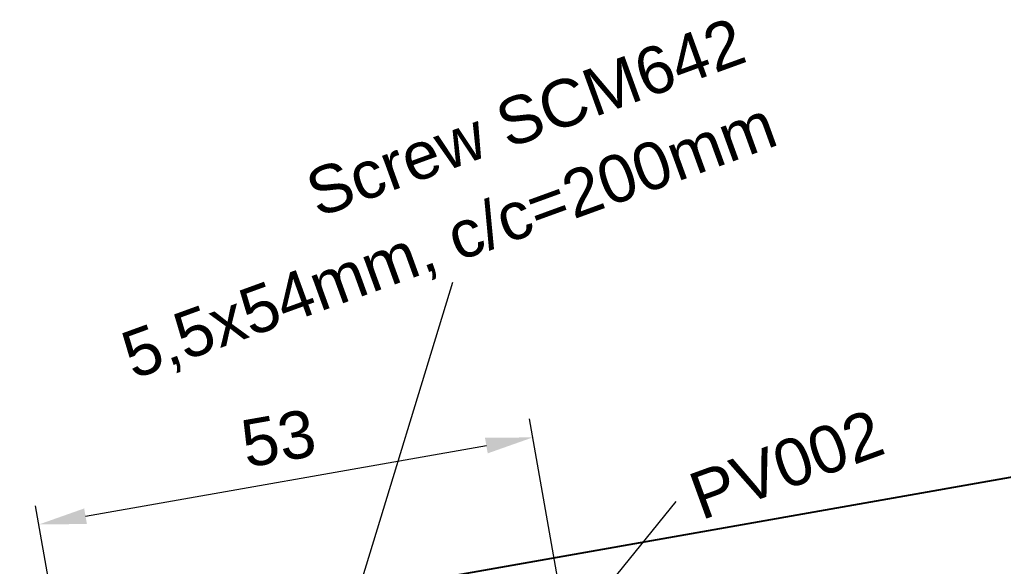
# Model space of a CAD drawing. Header units: millimetres. Extents: x 22319 to 27873, y 35287 to 39437.
# Drawn here: x 23998.5 to 24102.4, y 38542.9 to 38600.6 of the extents above; entities that cross this region are included whole.
import ezdxf

# ---------------------------------------------------------------- set-up
doc = ezdxf.new("R2010")
doc.units = ezdxf.units.MM
doc.header["$LTSCALE"] = 0.5
doc.layers.add('AM_5', color=3, linetype='Continuous', lineweight=18)
doc.layers.add('AM_6', color=2, linetype='Continuous', lineweight=20)
doc.layers.add('PROFILE_PO', color=2, linetype='Continuous')
doc.styles.add('Border', font='ARIAL.TTF')
doc.styles.get("Standard").update_dxf_attribs({"font": 'ARIAL.TTF'})
doc.dimstyles.new('SBS_DIN$0', dxfattribs={"dimscale": 2, "dimtxt": 2.5, "dimasz": 2.5, "dimexe": 1, "dimexo": 1, "dimgap": 1, "dimtad": 1, "dimrnd": 0.5, "dimdsep": 46, "dimtxsty": 'Standard', "dimcen": 0, "dimclrd": 256, "dimclre": 256, "dimclrt": 2, "dimadec": 0, "dimazin": 2, "dimtp": 0.1, "dimtm": 0.1, "dimtfac": 0.71, "dimtofl": 0, "dimtmove": 0, "dimatfit": 3, "dimfxl": 0, "dimlwd": -1, "dimlwe": -1, "dimarcsym": 0})

# ---------------------------------------------------------------- blocks, each defined once
blk = doc.blocks.new('*D477')
at = {"layer": 'AM_5'}
for p, q in [((24057.64848723551, 38528.47859683742), (24052.36356670716, 38558.45087054791)), ((24005.44009091792, 38548.14614251387), (24047.78682429744, 38555.61301415355)), ((24005.45367632587, 38519.27524342107), (24000.16875579752, 38549.24751713156))]:
    blk.add_line(p, q, dxfattribs=at)
for points in [[(24047.64211748272, 38556.43368728107), (24047.93153111216, 38554.79234102604), (24052.7108630625, 38556.48125504189)], [(24005.2953841032, 38548.96681564138), (24005.58479773264, 38547.32546938636), (24000.51605215286, 38547.27790162554)]]:
    blk.add_solid(points, dxfattribs=at)
at = {"layer": 'Defpoints', "color": 0}
for p in [(24052.7108630625, 38556.48125504189), (24057.99578359084, 38526.5089813314), (24005.8009726812, 38517.30562791505)]:
    blk.add_point(p, dxfattribs=at)
at = {"layer": 'AM_5', "color": 2, "insert": (24025.82256478211, 38556.36495443662), "char_height": 5, "attachment_point": 5, "rotation": 10.000000000004977}
blk.add_mtext('53', dxfattribs=at)

msp = doc.modelspace()

# ---------------------------------------------------------------- linework, layer by layer
at = {"layer": 'AM_6'}
for p, q in [((24030.61868195246, 38528.23116130562), (24044.2545203748, 38572.88944709596)), ((24067.80817261008, 38549.71640611555), (24037.83569182318, 38512.70990000517))]:
    msp.add_line(p, q, dxfattribs=at)
at = {"layer": 'PROFILE_PO'}
msp.add_line((24252.41087451297, 38578.55960621408), (23935.05161342269, 38522.60060590618), dxfattribs=at)

# ---------------------------------------------------------------- texts
at = {"layer": 'AM_6', "style": 'Border'}
for s, p in [('Screw SCM642', (24029.97588073738, 38579.67873672515)), ('5,5x54mm, c/c=200mm', (24010.4897176443, 38562.58451560525)), ('PV002', (24070.495456754, 38547.69427725834))]:
    msp.add_text(s, height=4.999999999999995, rotation=20.00000000002263, dxfattribs=at).set_placement(p)

# ---------------------------------------------------------------- dimensions: what is measured, and where the dimension line sits
at = {"layer": 'AM_5'}
dim = msp.add_linear_dim(base=(24052.7108630625, 38556.48125504189), p1=(24005.80097268119, 38517.30562791504), p2=(24057.99578359084, 38526.50898133139), angle=190.000000000005, dimstyle='SBS_DIN$0', dxfattribs=at)
dim.commit()
dim.dimension.update_dxf_attribs({"geometry": '*D477', "text_midpoint": (24025.82256478211, 38556.36495443662)})

doc.saveas('drawing.dxf')
